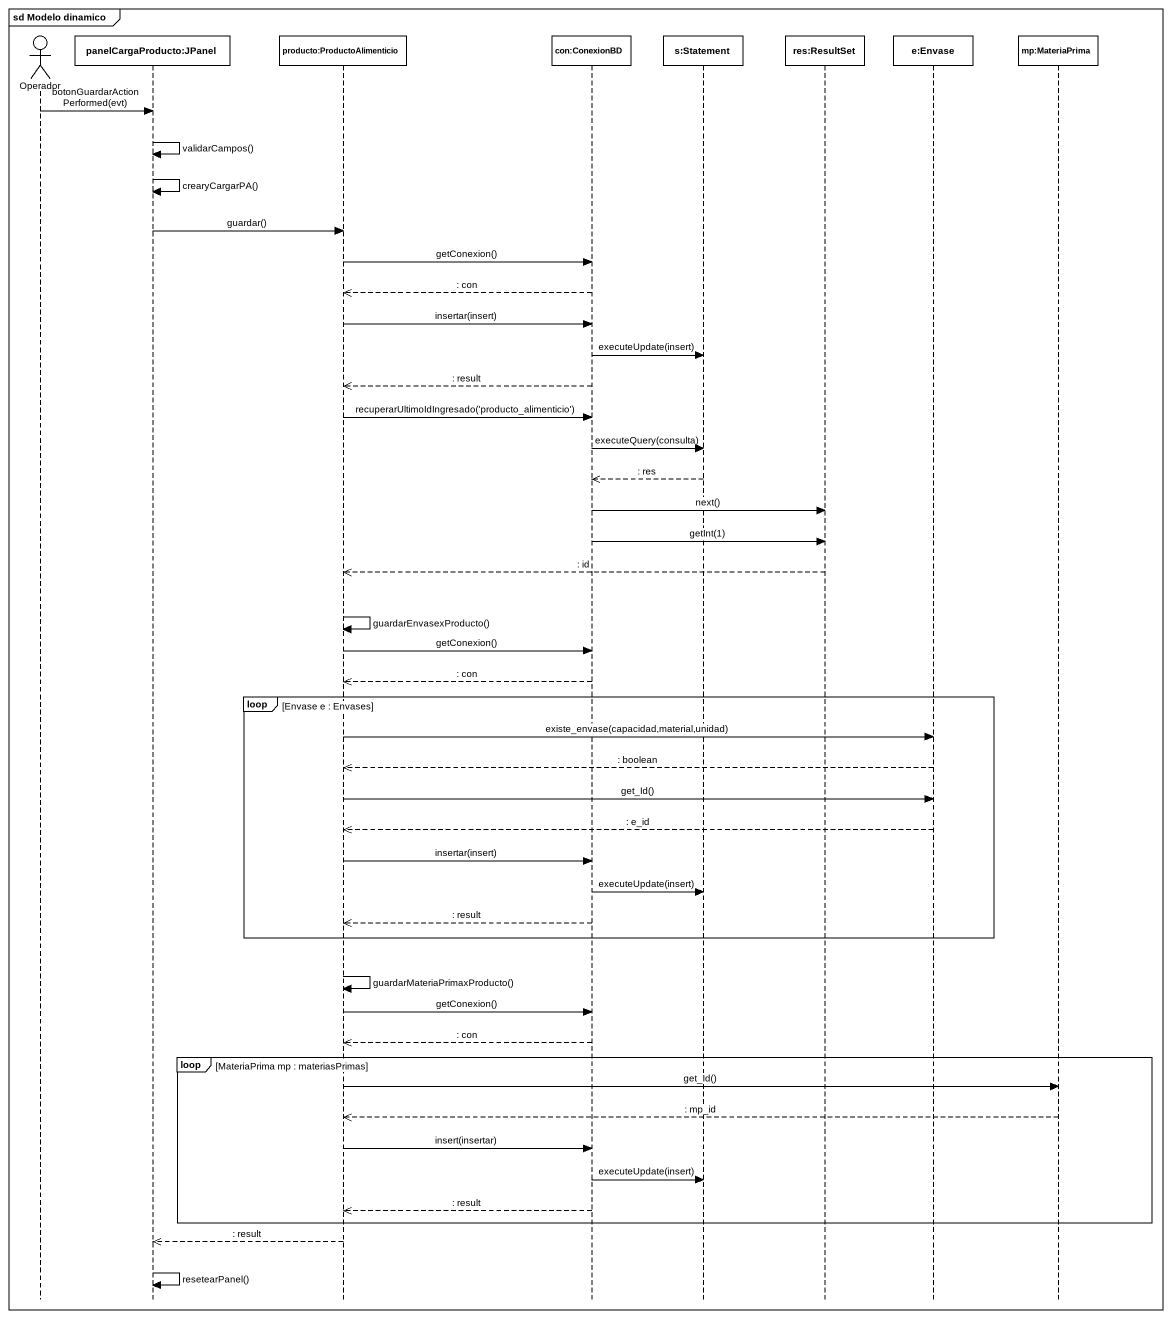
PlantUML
@startuml
mainframe sd Modelo dinamico
hide footbox
actor Operador
participant "panelCargaProducto:JPanel" as panelCargaProducto_JPanel
participant "producto:ProductoAlimenticio" as producto_ProductoAlimenticio
participant "con:ConexionBD" as con_ConexionBD
participant "s:Statement" as s_Statement
participant "res:ResultSet" as res_ResultSet
participant "e:Envase" as e_Envase
participant "mp:MateriaPrima" as mp_MateriaPrima

Operador -> panelCargaProducto_JPanel : botonGuardarActionPerformed(evt)
panelCargaProducto_JPanel -> panelCargaProducto_JPanel : validarCampos()
panelCargaProducto_JPanel -> panelCargaProducto_JPanel : crearyCargarPA()
panelCargaProducto_JPanel -> producto_ProductoAlimenticio : guardar()
producto_ProductoAlimenticio -> con_ConexionBD : getConexion()
con_ConexionBD -->> producto_ProductoAlimenticio : : con
producto_ProductoAlimenticio -> con_ConexionBD : insertar(insert)
con_ConexionBD -> s_Statement : executeUpdate(insert)
con_ConexionBD -->> producto_ProductoAlimenticio : : result
producto_ProductoAlimenticio -> con_ConexionBD : recuperarUltimoIdIngresado('producto_alimenticio')
con_ConexionBD -> s_Statement : executeQuery(consulta)
s_Statement -->> con_ConexionBD : : res
con_ConexionBD -> res_ResultSet : next()
con_ConexionBD -> res_ResultSet : getInt(1)
res_ResultSet -->> producto_ProductoAlimenticio : : id
producto_ProductoAlimenticio -> producto_ProductoAlimenticio : guardarEnvasexProducto()
producto_ProductoAlimenticio -> con_ConexionBD : getConexion()
con_ConexionBD -->> producto_ProductoAlimenticio : : con
loop Envase e : Envases
  producto_ProductoAlimenticio -> e_Envase : existe_envase(capacidad,material,unidad)
  e_Envase -->> producto_ProductoAlimenticio : : boolean
  producto_ProductoAlimenticio -> e_Envase : get_Id()
  e_Envase -->> producto_ProductoAlimenticio : : e_id
  producto_ProductoAlimenticio -> con_ConexionBD : insertar(insert)
  con_ConexionBD -> s_Statement : executeUpdate(insert)
  con_ConexionBD -->> producto_ProductoAlimenticio : : result
end
producto_ProductoAlimenticio -> producto_ProductoAlimenticio : guardarMateriaPrimaxProducto()
producto_ProductoAlimenticio -> con_ConexionBD : getConexion()
con_ConexionBD -->> producto_ProductoAlimenticio : : con
loop MateriaPrima mp : materiasPrimas
  producto_ProductoAlimenticio -> mp_MateriaPrima : get_Id()
  mp_MateriaPrima -->> producto_ProductoAlimenticio : : mp_id
  producto_ProductoAlimenticio -> con_ConexionBD : insert(insertar)
  con_ConexionBD -> s_Statement : executeUpdate(insert)
  con_ConexionBD -->> producto_ProductoAlimenticio : : result
end
producto_ProductoAlimenticio -->> panelCargaProducto_JPanel : : result
panelCargaProducto_JPanel -> panelCargaProducto_JPanel : resetearPanel()
@enduml
